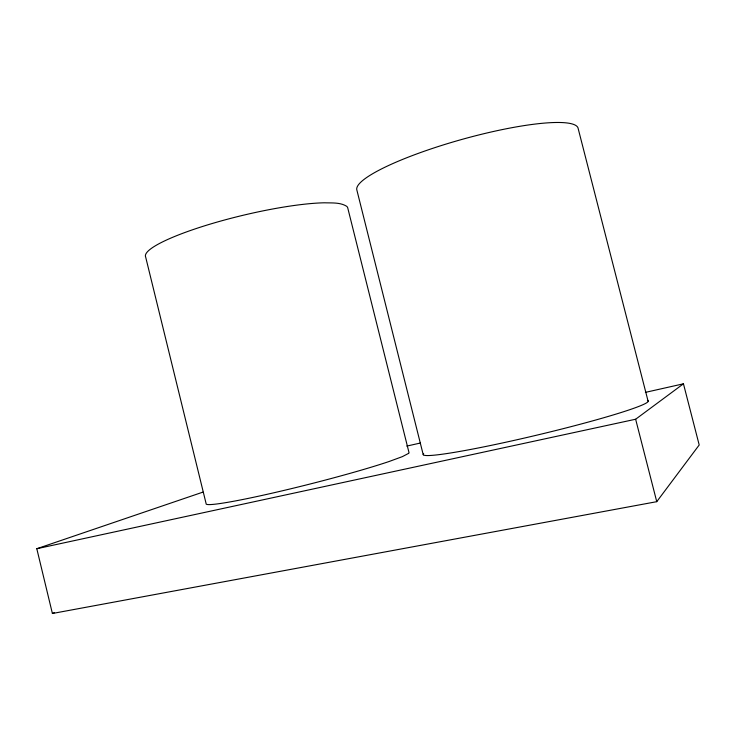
<?xml version="1.0" encoding="UTF-8"?>
<svg xmlns="http://www.w3.org/2000/svg" width="736" height="736" viewBox="0 0 736 736"><rect width="100%" height="100%" fill="white"/><g stroke="black" fill="none" stroke-linecap="round" stroke-linejoin="round"><path stroke-width="1.1" d="M202.97 492.108L36.8 548.725L52.394 613.493L656.751 501.676L699.2 444.986L683.45 383.806L645.371 392.38M36.8 548.725L635.637 419.235L683.45 383.806M52.394 613.493L54.501 612.582M406.787 446.09L420.228 443.063M648.085 401.184L577.962 127.76A114.871 20.479 -15.6 0 0 461.536 139.527A114.871 20.479 -15.6 0 0 356.776 189.695L423.246 454.802M635.637 419.235L656.751 501.676M647.404 400.421A115.598 7.369 -13.4 0 1 536.746 435.169A115.598 7.369 -13.4 0 1 423.669 453.808M408.563 453.394L402.39 456.624L389.086 461.509A104.65 6.228 -14.2 0 1 274.73 492.577A104.65 6.228 -14.2 0 1 206.117 503.645L145.664 257.057A104.034 17.324 -13.5 0 1 208.564 224.6A104.034 17.324 -13.5 0 1 324.456 202.796C331.872 203.081 340.124 202.207 346.702 206.31A104.034 17.324 -13.5 0 1 347.852 208.362L408.968 452.456A104.65 6.228 -14.2 0 1 408.563 453.394"/></g></svg>
